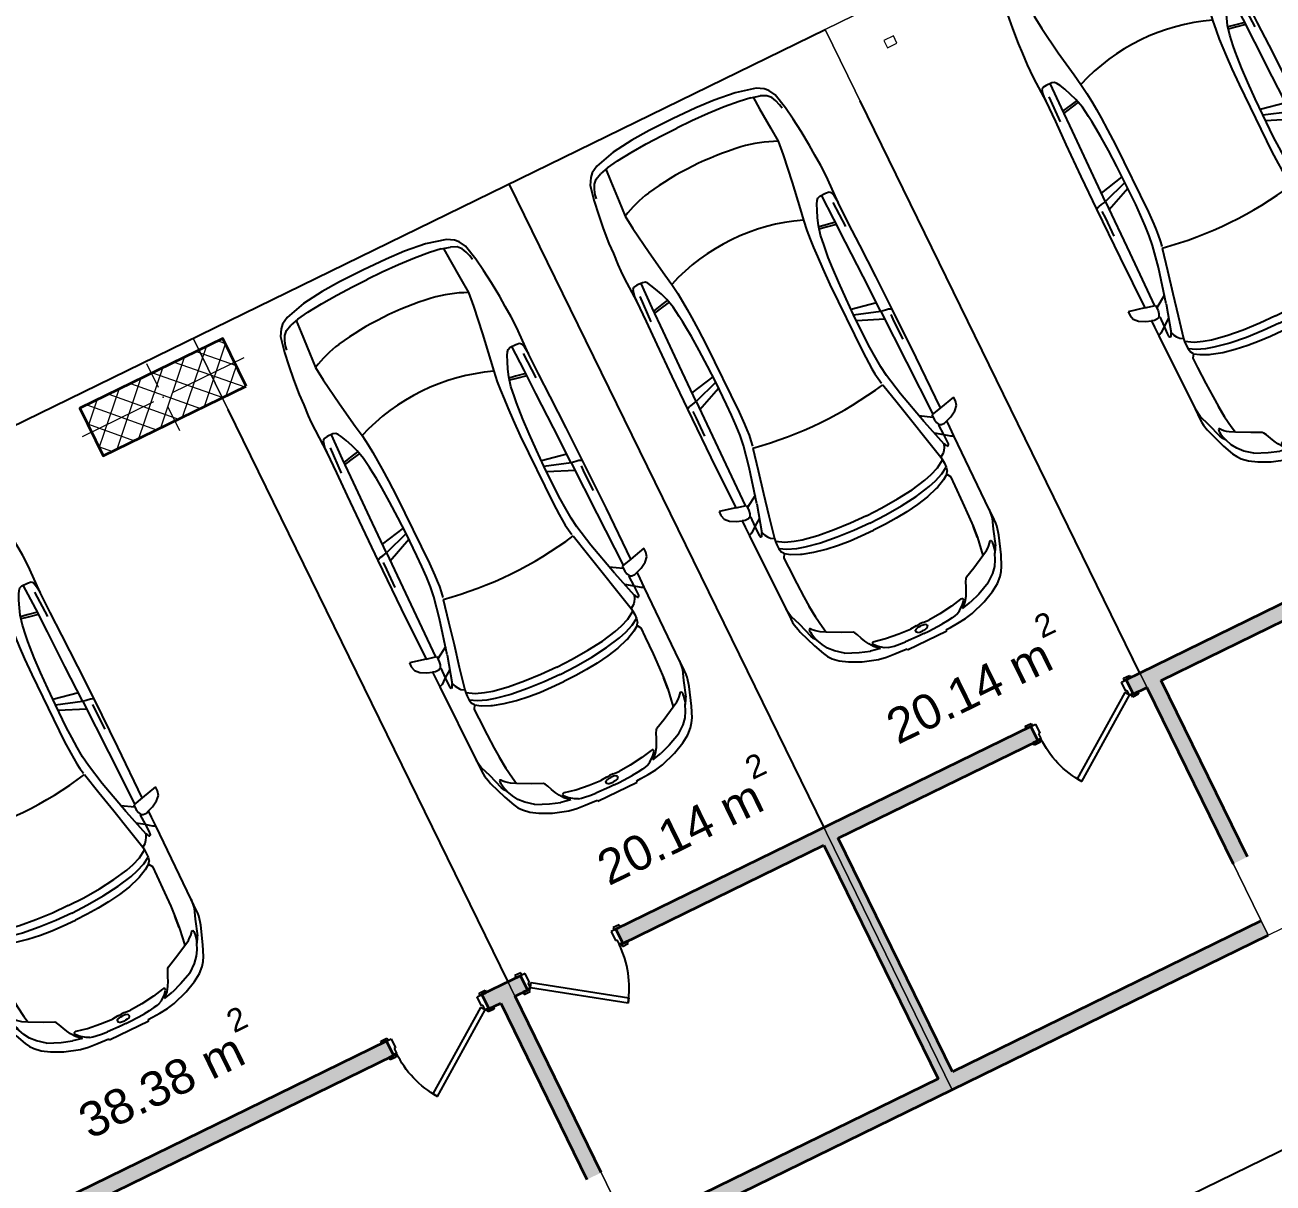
# Model space of a CAD drawing. Header units: metres. Extents: x 7511783 to 7512372, y 4692307 to 4692611.
# Drawn here: x 7511818.34 to 7511827.75, y 4692514.71 to 4692523.44 of the extents above; entities that cross this region are included whole.
import ezdxf

# ---------------------------------------------------------------- set-up
doc = ezdxf.new("R2010")
doc.units = ezdxf.units.M
doc.linetypes.add('Long Dashed', pattern=[793.7499761581423, 476.2499928474427, -317.4999833106997])
doc.layers.get('0').update_dxf_attribs({"lineweight": 0})
doc.layers.add('A - Fill Zone_Pen_No__156', color=7, linetype='Continuous', lineweight=0, true_color=0x54689e)
doc.layers.add('A - Muret_Pen_No__102', color=7, linetype='Continuous', lineweight=0, true_color=0xcccccc)
for name, color, linetype, lineweight in [('A - Muret', 7, 'Continuous', 0), ('A - Muret_Pen_No__7', 7, 'Continuous', 0), ('A - Pllaka Themel', 7, 'Continuous', 0), ('A - Pllaka Themel_Pen_No__42', 8, 'Continuous', 0), ('A - Shtyllat', 7, 'Continuous', 0), ('A - Shtyllat_Pen_No__1', 7, 'Continuous', 0), ('A -Polyline_Pen_No__42', 8, 'Continuous', 0), ('ARCHICAD Doors_Pen_No__42', 8, 'Continuous', 0), ('Interior - Furniture _Pen_No__42', 8, 'Continuous', 0), ('Structural - Bearing', 7, 'Continuous', 0), ('Structural - Bearing_Pen_No__20', 1, 'Continuous', 0), ('Structural - Bearing_Pen_No__21', 7, 'Continuous', 0)]:
    doc.layers.add(name, color=color, linetype=linetype, lineweight=lineweight)
doc.styles.add('GENERATED_STYLE_2', font='arialbd.ttf')

# ---------------------------------------------------------------- blocks, each defined once
blk = doc.blocks.new('Slab_2', base_point=(27550, -20500.83535421408))
at = {"layer": 'A - Pllaka Themel_Pen_No__42', "color": 8, "linetype": 'Continuous', "lineweight": 25, "flags": 128}
blk.add_lwpolyline([(27550, -20500.83535421408), (52100, -20500.83535421408), (52100, 1500), (27550, 1500)], close=True, dxfattribs=at)
blk = doc.blocks.new('Door 22')
at = {"layer": 'ARCHICAD Doors_Pen_No__42', "color": 8, "linetype": 'Continuous', "lineweight": 25}
for p, q in [((-260.3921784050518, 393.9747868736185), (-237.4491209510099, 426.7408686451782)), ((349.0569425459581, -32.76608177155968), (-260.3921784050518, 393.9747868736185)), ((-237.4491209510099, 426.7408686451782), (371.9999999999999, 0)), ((-387, 23.99999999999998), (-437, 23.99999999999998)), ((-437, 23.99999999999998), (-437, 4.99999999999999)), ((-437, 4.99999999999999), (-387, 4.99999999999999)), ((-400, 4.99999999999999), (-437.0000000000001, 4.99999999999999)), ((-400, 4.99999999999999), (-437.0000000000001, 4.99999999999999)), ((-375, 4.99999999999999), (-400, 4.99999999999999)), ((-400, 4.99999999999999), (-400, 0)), ((-400, 0), (-400, 4.99999999999999)), ((-400, 0), (-400, 4.99999999999999)), ((-400, 0), (-375, 0)), ((-372.0000000000001, 0), (-400, 0)), ((-400, 0), (-400, -115)), ((-400, -115), (-400, 0)), ((-400, -115), (-400, 0)), ((-387, 4.99999999999999), (-387, 23.99999999999998)), ((-375, 0), (-375, 4.99999999999999)), ((-372.0000000000001, -40), (-372.0000000000001, 0)), ((371.9999999999999, 0), (349.0569425459581, -32.76608177155968)), ((400, 0), (372.0000000000001, 0)), ((372.0000000000001, 0), (372.0000000000001, -40)), ((400, 4.99999999999999), (375, 4.99999999999999)), ((375, 4.99999999999999), (375, 0)), ((375, 0), (400, 0)), ((437, 23.99999999999998), (387, 23.99999999999998)), ((387, 23.99999999999998), (387, 4.99999999999999)), ((387, 4.99999999999999), (437, 4.99999999999999)), ((400, 0), (400, 4.99999999999999)), ((400, 0), (400, 4.99999999999999)), ((400, 0), (400, 4.99999999999999)), ((400, 4.99999999999999), (437.0000000000001, 4.99999999999999)), ((400, 4.99999999999999), (437.0000000000001, 4.99999999999999)), ((400, -115), (400, 0)), ((400, -115), (400, 0)), ((400, -115), (400, 0)), ((437, 4.99999999999999), (437, 23.99999999999998)), ((-360.0000000000001, -40), (-372.0000000000001, -40)), ((-360.0000000000001, -115), (-360.0000000000001, -40)), ((372.0000000000001, -40), (360.0000000000001, -40)), ((360.0000000000001, -40), (360.0000000000001, -115)), ((-387, -115), (-437, -115)), ((-437, -115), (-437, -134)), ((-400, -115), (-437.0000000000001, -115)), ((-400, -115), (-437.0000000000001, -115)), ((-437, -134), (-387, -134)), ((-400, -115), (-360.0000000000001, -115)), ((-387, -134), (-387, -115)), ((360.0000000000001, -115), (400, -115)), ((437, -115), (387, -115)), ((387, -115), (387, -134)), ((387, -134), (437, -134)), ((400, -115), (437.0000000000001, -115)), ((400, -115), (437.0000000000001, -115)), ((437, -134), (437, -115))]:
    blk.add_line(p, q, dxfattribs=at)
blk.add_arc((371.9999999999999, 0), 744, 145, 180, dxfattribs=at)
blk = doc.blocks.new('Wall_4', base_point=(27550, -16800.83534970144))
at = {"layer": 'A - Muret_Pen_No__102', "linetype": 'Continuous', "lineweight": 0, "true_color": 0xcccccc}
for points in [[(27950.0000290573, -16800.83525542941), (27950.0000290573, -16920.83534970144), (31580.00002665214, -16920.83534970144), (31580.00002665214, -16800.83540369611)], [(32379.99996322105, -16800.8354275801), (32379.99996322105, -16920.83534970144), (32704.07968786086, -16920.83534970144), (32704.07968786086, -16800.83534532561)], [(33504.07968961485, -16800.8353220227), (33504.07968961485, -16920.83534970144), (36983.86845462135, -16920.83534970144), (36983.86845462135, -16800.8353220227)], [(37900, -16800.83525651832), (37783.8684644679, -16800.8353220227), (37783.8684644679, -16920.83534970144), (37900, -16920.83534970144)]]:
    blk.add_hatch(color=254, dxfattribs=at).paths.add_polyline_path(points)
at = {"layer": 'A - Muret_Pen_No__7', "color": 7, "linetype": 'Continuous', "lineweight": 35}
for p, q in [((31580, -16800.83534970144), (31542.99999999999, -16800.83534970144)), ((31580, -16800.83534970144), (31580, -16915.83534970144)), ((32380, -16800.83534970144), (32416.99999999999, -16800.83534970144)), ((32380, -16800.83534970144), (32380, -16915.83534970144)), ((32704.07964977754, -16800.83534970144), (32667.07964977754, -16800.83534970144)), ((32704.07964977754, -16800.83534970144), (32704.07964977754, -16915.83534970144)), ((33504.07964977754, -16800.83534970144), (33541.07964977754, -16800.83534970144)), ((33504.07964977754, -16800.83534970144), (33504.07964977754, -16915.83534970144)), ((36983.86847167338, -16800.83534970144), (36946.86847167338, -16800.83534970144)), ((36983.86847167338, -16800.83534970144), (36983.86847167338, -16915.83534970144)), ((37783.86847167338, -16800.83534970144), (37820.86847167338, -16800.83534970144)), ((37783.86847167338, -16800.83534970144), (37783.86847167338, -16915.83534970144)), ((31580, -16920.83534970144), (31542.99999999999, -16920.83534970144)), ((31580, -16915.83534970144), (31580, -16920.83534970144)), ((32380, -16915.83534970144), (32380, -16920.83534970144)), ((32380, -16920.83534970144), (32416.99999999999, -16920.83534970144)), ((32704.07964977754, -16920.83534970144), (32667.07964977754, -16920.83534970144)), ((32704.07964977754, -16915.83534970144), (32704.07964977754, -16920.83534970144)), ((33504.07964977754, -16915.83534970144), (33504.07964977754, -16920.83534970144)), ((33504.07964977754, -16920.83534970144), (33541.07964977754, -16920.83534970144)), ((36983.86847167338, -16920.83534970144), (36946.86847167338, -16920.83534970144)), ((36983.86847167338, -16915.83534970144), (36983.86847167338, -16920.83534970144)), ((37783.86847167338, -16915.83534970144), (37783.86847167338, -16920.83534970144)), ((37783.86847167338, -16920.83534970144), (37820.86847167338, -16920.83534970144))]:
    blk.add_line(p, q, dxfattribs=at)
at = {"layer": 'A - Muret_Pen_No__7', "color": 7, "linetype": 'Continuous', "lineweight": 35, "flags": 128}
for points in [[(31579.99994188542, -16800.83534970144), (27950.0000290573, -16800.83534970144)], [(32704.07970191689, -16800.83534970144), (32380, -16800.83534970144)], [(36983.86842858164, -16800.83534970144), (33504.07960580431, -16800.83534970144)], [(37900, -16800.83534970144), (37783.86848669623, -16800.83534970144)], [(27950.0000290573, -16920.83534970144), (31579.99994188542, -16920.83534970144)], [(32380, -16920.83534970144), (32480, -16920.83534970144)], [(32599.99999999999, -16920.83534970144), (32704.07970191689, -16920.83534970144)], [(33504.07960580431, -16920.83534970144), (35189.99999999999, -16920.83534970144)], [(35309.99999999999, -16920.83534970144), (36983.86842858164, -16920.83534970144)], [(37783.86848669623, -16920.83534970144), (37900, -16920.83534970144)]]:
    blk.add_lwpolyline(points, dxfattribs=at)
at = {"layer": 'ARCHICAD Doors_Pen_No__42', "color": 8, "linetype": 'Continuous', "lineweight": 25, "xscale": -1, "zscale": 1000, "rotation": 180}
for p in [(31979.99999999999, -16915.83534970144), (37383.86847167338, -16915.83534970144)]:
    blk.add_blockref('Door 22', p, dxfattribs=at)
at = {"layer": 'ARCHICAD Doors_Pen_No__42', "color": 8, "linetype": 'Continuous', "lineweight": 25, "zscale": 1000, "rotation": 180}
blk.add_blockref('Door 22', (33104.07964977754, -16915.83534970144), dxfattribs=at)
blk = doc.blocks.new('Wall_5', base_point=(32599.99999999999, -16800.83534970144))
at = {"layer": 'A - Muret_Pen_No__102', "linetype": 'Continuous', "lineweight": 0, "true_color": 0xcccccc}
blk.add_hatch(color=254, dxfattribs=at).paths.add_polyline_path([(32480, -16920.83534970144), (32480, -18400.83597085249), (32599.99999999999, -18400.83597085249), (32599.99999999999, -16920.83534970144)])
at = {"layer": 'A - Muret_Pen_No__7', "color": 7, "linetype": 'Continuous', "lineweight": 35, "flags": 128}
for points in [[(32480, -16920.83534970144), (32480, -18400.83597085249)], [(32599.99999999999, -18400.83597085249), (32599.99999999999, -16920.83534970144)]]:
    blk.add_lwpolyline(points, dxfattribs=at)
blk = doc.blocks.new('Wall_6', base_point=(37900, -16800.83534970144))
at = {"layer": 'A - Muret_Pen_No__102', "linetype": 'Continuous', "lineweight": 0, "true_color": 0xcccccc}
blk.add_hatch(color=254, dxfattribs=at).paths.add_polyline_path([(37900, -16920.83534970144), (40740.00009834776, -16920.83534970144), (40740.00009834776, -16800.83530499792), (37900, -16800.83530499792)])
at = {"layer": 'A - Muret_Pen_No__7', "color": 7, "linetype": 'Continuous', "lineweight": 35, "flags": 128}
for points in [[(40740.00009834776, -16800.83534970144), (37900, -16800.83534970144)], [(38019.99999999999, -16920.83534970144), (40740.00009834776, -16920.83534970144)]]:
    blk.add_lwpolyline(points, dxfattribs=at)
blk = doc.blocks.new('Wall_7', base_point=(37900, -16800.83534970144))
at = {"layer": 'A - Muret_Pen_No__102', "linetype": 'Continuous', "lineweight": 0, "true_color": 0xcccccc}
blk.add_hatch(color=254, dxfattribs=at).paths.add_polyline_path([(37900, -16920.83534970144), (37900, -18400.83597085249), (38019.99999999999, -18400.83597085249), (38019.99999999999, -16920.83534970144)])
at = {"layer": 'A - Muret_Pen_No__7', "color": 7, "linetype": 'Continuous', "lineweight": 35, "flags": 128}
for points in [[(37900, -16920.83534970144), (37900, -18400.83597085249)], [(38019.99999999999, -18400.83597085249), (38019.99999999999, -16920.83534970144)]]:
    blk.add_lwpolyline(points, dxfattribs=at)
blk = doc.blocks.new('Wall_29', base_point=(35249.99999999999, -16800.83534970144))
at = {"layer": 'A - Muret_Pen_No__102', "linetype": 'Continuous', "lineweight": 0, "true_color": 0xcccccc}
blk.add_hatch(color=254, dxfattribs=at).paths.add_polyline_path([(35189.99999999999, -16920.83534970144), (35189.99999999999, -18880.83534970144), (35309.99999999999, -18880.83534970144), (35309.99999999999, -16920.83534970144)])
at = {"layer": 'A - Muret_Pen_No__7', "color": 7, "linetype": 'Continuous', "lineweight": 35, "flags": 128}
for points in [[(35189.99999999999, -16920.83534970144), (35189.99999999999, -18880.83534970144)], [(35309.99999999999, -18880.83534970144), (35309.99999999999, -16920.83534970144)]]:
    blk.add_lwpolyline(points, dxfattribs=at)
blk = doc.blocks.new('Wall_36', base_point=(28500.00000000001, -19000.83534970144))
at = {"layer": 'A - Muret_Pen_No__102', "linetype": 'Continuous', "lineweight": 0, "true_color": 0xcccccc}
blk.add_hatch(color=254, dxfattribs=at).paths.add_polyline_path([(37900, -18880.83528241819), (32600.0000596047, -18880.83528241819), (32600.0000596047, -19000.83597085249), (37900, -19000.83597085249)])
at = {"layer": 'A - Muret_Pen_No__7', "color": 7, "linetype": 'Continuous', "lineweight": 35, "flags": 128}
for points in [[(35189.99999999999, -18880.83534970144), (32599.99999999999, -18880.83534970144)], [(37900, -18880.83534970144), (35309.99999999999, -18880.83534970144)], [(32600.00000000004, -19000.83534970144), (37900.00000000002, -19000.83534970144)]]:
    blk.add_lwpolyline(points, dxfattribs=at)
blk = doc.blocks.new('Column_33', base_point=(-63690.96833503788, 206724.0072372175))
at = {"layer": 'Structural - Bearing', "linetype": 'Continuous', "lineweight": 0, "true_color": 0x000000}
h = blk.add_hatch(dxfattribs=at)
h.set_pattern_fill('CONCRETE_BLOCK', color=18, style=0, pattern_type=2)
h.set_pattern_definition([(44.99999999999999, (0, 0), (-91.92387818248316, 91.92387818248324), []), (135.0000000000002, (0, 0), (91.92387818248291, 91.92387818248349), [])])
h.paths.add_polyline_path([(-63090.96833503788, 206524.0072372175), (-63090.96833503788, 206924.0072372175), (-64290.96833503788, 206924.0072372175), (-64290.96833503788, 206524.0072372175)])
at = {"layer": 'Structural - Bearing_Pen_No__20', "color": 1, "linetype": 'Continuous', "lineweight": 0}
for p, q in [((-63690.96833503788, 206804.0072372175), (-63690.96833503788, 207004.0072372175)), ((-63770.96833503788, 206724.0072372175), (-64370.96833503788, 206724.0072372175)), ((-63610.96833503788, 206724.0072372175), (-63010.96833503788, 206724.0072372175)), ((-63690.96833503788, 206644.0072372175), (-63690.96833503788, 206444.0072372175))]:
    blk.add_line(p, q, dxfattribs=at)
blk.add_point((-63690.96833503788, 206724.0072372175), dxfattribs=at)
at = {"layer": 'Structural - Bearing_Pen_No__21', "color": 7, "linetype": 'Continuous', "lineweight": 35, "flags": 128}
blk.add_lwpolyline([(-63090.96833503788, 206524.0072372175), (-63090.96833503788, 206924.0072372175), (-64290.96833503788, 206924.0072372175), (-64290.96833503788, 206524.0072372175)], close=True, dxfattribs=at)
blk = doc.blocks.new('Column_35', base_point=(3830.000000000001, 13129.91640291475))
at = {"layer": 'A - Shtyllat_Pen_No__1', "color": 7, "linetype": 'Continuous', "lineweight": 13, "flags": 128}
blk.add_lwpolyline([(3790.000000000001, 13159.91640291475), (3790.000000000001, 13099.91640291475), (3870.000000000001, 13099.91640291475), (3870.000000000001, 13159.91640291475)], close=True, dxfattribs=at)
blk = doc.blocks.new('Car 05 22')
at = {"layer": 'Interior - Furniture _Pen_No__42', "color": 8, "linetype": 'Continuous', "lineweight": 25}
for p, q in [((1961.117547741, 983.2211582230001), (1928.938242309, 983.2211582230001)), ((1928.938242309, 983.2211582230001), (1957.843908175, 858.0544967500001)), ((1996.903176747, 974.9060932166), (1961.117547741, 983.2211582230001)), ((2026.89661068, 945.007687052), (1996.903176747, 974.9060932166)), ((2054.5732194, 897.577022836), (2026.89661068, 945.007687052)), ((-78.35772569479998, 850.6357850930001), (-168.2198443133, 844.6061713611999)), ((-24.036324899, 852.2918850640001), (-78.35772569479998, 850.6357850930001)), ((40.3182760438, 852.333685063), (-24.036324899, 852.2918850640001)), ((230.8030912739, 845.5192631063), (40.3182760438, 852.333685063)), ((400.0158099590001, 847.5968063790001), (230.8030912739, 845.5192631063)), ((590.7241636140001, 851.6786068920002), (400.0158099590001, 847.5968063790001)), ((856.5325990199999, 856.1697074550001), (590.7241636140001, 851.6786068920002)), ((1129.8609284, 858.5331077519999), (856.5325990199999, 856.1697074550001)), ((1129.8609284, 858.5331077519999), (1120.69723063, 838.160005195)), ((1536.1071561, 860.3802508980001), (1129.8609284, 858.5331077519999)), ((1957.843908175, 858.0544967500001), (1536.1071561, 860.3802508980001)), ((1957.84390817, 858.0544967500001), (1977.22141076, 777.427813481)), ((2067.91700908, 857.6794056350002), (2054.5732194, 897.577022836)), ((2119.91703998, 857.4374531180001), (2067.91700908, 857.6794056350002)), ((2075.28112592, 835.6608695470001), (2067.91700908, 857.6794056350002)), ((2193.165590015, 856.4504063259001), (2119.91703998, 857.4374531180001)), ((2182.27381684, 834.0818412380002), (2193.16559002, 856.4504063260001)), ((2808.01466132, 852.5547640039999), (2193.165590015, 856.4504063259001)), ((2855.7113639, 852.6327640009999), (2808.01466132, 852.5547640039999)), ((2808.01466132, 852.5547640039999), (2876.86636504, 843.3172643940001)), ((2891.44016583, 852.528764005), (2855.7113639, 852.6327640009999)), ((2922.51356751, 852.0343640259999), (2891.44016583, 852.528764005)), ((2945.17226874, 849.4061641369999), (2922.51356751, 852.0343640259999)), ((2989.61447115, 839.6482645490003), (2945.17226874, 849.4061641369999)), ((-706.3378894982, 775.7872218095), (-757.6903274910002, 747.022066986)), ((-585.227090103, 801.027979058), (-706.3378894982, 775.7872218095)), ((-664.8727541800001, 760.961322365), (-701.0941271610001, 743.2591195180001)), ((-626.571782751, 772.4860242179999), (-664.8727541800001, 760.961322365)), ((-594.8871138119998, 778.489558035), (-626.571782751, 772.4860242179999)), ((-483.1389679684001, 817.2581826864), (-585.227090103, 801.027979058)), ((-372.3345973750002, 830.2299334650002), (-483.1389679684001, 817.2581826864)), ((-251.752794228, 841.0437339470001), (-372.3345973750002, 830.2299334650002)), ((-168.2198443133, 844.6061713611999), (-251.752794228, 841.0437339470001)), ((124.560977278, 791.396786131), (129.0398444, 820.468777931)), ((125.693926866, 743.8968737240001), (124.560977278, 791.396786131)), ((327.3887276080001, 761.9208956260001), (125.394377448, 756.455747737)), ((129.0398444, 820.468777931), (138.8862428820001, 832.3883788069999)), ((138.8862428820001, 832.3883788069999), (165.168377873, 840.2758852750001)), ((165.168377873, 840.2758852750001), (194.733578306, 844.324685204)), ((194.733578306, 844.324685204), (230.803091274, 845.519263106)), ((210.873013229, 809.231738788), (418.0703055720001, 816.1926024380002)), ((521.950780327, 764.672895972), (327.3887276080001, 761.9208956260001)), ((355.2943663540001, 762.315609428), (339.1227247570001, 683.1192857359999)), ((373.4006373970001, 762.571715197), (357.2289958010001, 683.375391506)), ((813.6270094460001, 769.327996556), (521.950780327, 764.672895972)), ((1108.59023357, 773.98329714), (813.6270094460001, 769.327996556)), ((1036.25651944, 772.8416796290002), (996.5002997029999, 578.7916468290002)), ((1041.96657906, 578.0240872360001), (1107.56627095, 773.967136299)), ((1173.32542975, 774.8950612010001), (1090.33970038, 577.8925306800002)), ((1115.14443198, 808.9482015290001), (1108.59023357, 773.98329714)), ((1108.59023357, 773.98329714), (1537.61805657, 780.0259473990001)), ((1119.51383092, 833.267204581), (1115.14443198, 808.9482015290001)), ((1120.16623076, 836.3248049650001), (1119.51383092, 833.267204581)), ((1120.69723063, 838.160005195), (1120.16623076, 836.3248049650001)), ((1162.63563846, 830.4777734580001), (1220.13025657, 829.0713745190002)), ((1220.13025657, 829.0713745190002), (1369.65750367, 831.4890726950001)), ((1537.61805657, 780.0256115210001), (1974.99295641, 786.0764425990001)), ((1939.15395607, 686.22492547), (1995.917261, 777.427813481)), ((1977.22141076, 777.427813481), (2019.59119012, 777.427813481)), ((2000.39650233, 701.5917706940002), (2213.53100788, 762.9814866290001)), ((2019.59119012, 777.427813481), (2044.48611622, 783.069509224)), ((2044.48611622, 783.069509224), (2063.35562216, 792.2740022800001)), ((2063.35562216, 792.2740022800001), (2070.42572439, 799.8521965630001)), ((2068.68333559, 787.696981005), (2065.39356605, 794.4584027669999)), ((2068.68333559, 787.696981005), (2148.02030692, 790.4828861469999)), ((2070.42572439, 799.8521965630001), (2075.2191259, 809.398389361)), ((2075.2191259, 809.398389361), (2075.28112592, 835.6608695470001)), ((2106.51930118, 732.1586113790001), (2148.02030692, 790.4828861469999)), ((2148.02030692, 790.4828861469999), (2166.81146925, 813.8145374840001)), ((2148.02030692, 790.4828861469999), (2205.61920777, 792.204186117)), ((2166.81146925, 813.8145374840001), (2182.27381684, 834.0818412380002)), ((2205.61920777, 792.204186117), (2227.21980808, 791.0038861380001)), ((2226.59190807, 769.8777067159999), (2213.53100788, 762.9814866290001)), ((2213.53100788, 762.9814866290001), (2238.34670825, 752.240186817)), ((2234.36910819, 773.9630864369999), (2226.59190807, 769.8828865080001)), ((2227.21980808, 791.0038861380001), (2232.61990816, 790.0299861550001)), ((2232.61990816, 790.0299861550001), (2237.93539134, 787.287122525)), ((2238.46067648, 776.864360243), (2234.36910819, 773.9630864369999)), ((2240.81890828, 784.0391862600001), (2237.93539134, 787.287122525)), ((2238.46067648, 776.864360243), (2240.85090828, 780.520986322)), ((2240.85090828, 780.520986322), (2240.81890828, 784.0391862600001)), ((2876.86636504, 843.3172643940001), (2954.16376923, 813.731165643)), ((2904.11849592, 832.8863289209999), (2905.06820589, 832.837990116)), ((2954.16376923, 813.731165643), (3075.78877375, 774.6896785450001)), ((3013.55027244, 833.064864827), (2989.61447115, 839.6482645490003)), ((3154.26138006, 782.5577669589999), (3013.55027244, 833.064864827)), ((3022.47491973, 758.305686711), (3023.66221975, 762.4851866380001)), ((3024.49924208, 753.7186598590001), (3022.47491973, 758.305686711)), ((3023.66221975, 762.4851866380001), (3034.64521991, 765.0503865930001)), ((3037.91041996, 743.452886971), (3024.49924208, 753.7186598590001)), ((3034.64521991, 765.0503865930001), (3046.93432009, 763.817386614)), ((3046.93432009, 763.817386614), (3060.9451203, 762.9292866300001)), ((3060.9451203, 762.9292866300001), (3089.85712072, 757.3861867269999)), ((3100.48402088, 763.1120866269999), (3075.78877375, 774.6896785450001)), ((3089.85712072, 757.3861867269999), (3108.43932099, 751.4304868319999)), ((3114.13862108, 753.311186799), (3100.48402088, 763.1120866269999)), ((3122.8656212, 746.435986919), (3114.13862108, 753.311186799)), ((3235.883818752, 747.6101556219), (3154.26138006, 782.5577669589999)), ((-815.0478655078001, 667.7598955197003), (-855.0523550635, 511.0116477078998)), ((-784.8200333720001, 721.8124613509999), (-815.0478655078001, 667.7598955197003)), ((-757.6903274910002, 747.022066986), (-784.8200333720001, 721.8124613509999)), ((-768.27197925, 602.2788720830002), (-750.5770825730001, 669.7773949330001)), ((-729.425104913, 716.3992494200002), (-750.5770825730001, 669.7773949330001)), ((-701.0941271610001, 743.2591195180001), (-729.425104913, 716.3992494200002)), ((132.4291391170001, 722.8048827370001), (125.693926866, 743.8968737240001)), ((146.670770152, 710.6062742990001), (132.4291391170001, 722.8048827370001)), ((171.252864179, 696.6287725440002), (146.670770152, 710.6062742990001)), ((212.566754139, 676.5412700230003), (171.252864179, 696.6287725440002)), ((266.3151410770001, 654.566867265), (212.566754139, 676.5412700230003)), ((339.1227247570001, 683.1192857359999), (329.5580559370001, 633.867334886)), ((357.2289958010001, 683.375391506), (346.76505809, 629.492778784)), ((2000.39650233, 701.5917706940002), (1730.35620914, 633.8338533080002)), ((1952.84760406, 621.338789111), (2122.04550654, 659.9572884350001)), ((2122.04550654, 659.9572884350001), (2293.79610906, 697.650987774)), ((2238.34670825, 752.240186817), (2258.53170854, 739.7174870370001)), ((2258.53170854, 739.7174870370001), (2269.0398087, 731.086787188)), ((2269.0398087, 731.086787188), (2278.83550884, 721.9650873480001)), ((2278.83550884, 721.9650873480001), (2293.79610906, 697.650987774)), ((2293.79610906, 697.650987774), (2317.1870094, 700.7385877199999)), ((2293.79610906, 697.6386630720001), (2293.79610906, 697.650987774)), ((2317.1870094, 700.7385877199999), (2345.74280982, 702.7498876850002)), ((2355.13419975, 639.912801441), (2317.1870094, 700.7385877199999)), ((2345.74280982, 702.7498876850002), (2378.92931031, 702.0184876970001)), ((2410.10490185, 649.1086815510001), (2378.92931031, 702.0184876970001)), ((2378.92931031, 702.0184876970001), (2410.57231077, 694.202887834)), ((2410.57231077, 694.202887834), (2410.58631694, 694.1782473540002)), ((2428.73881104, 681.706188053), (2410.57231077, 694.202887834)), ((2428.73881104, 681.706188053), (2457.25830016, 700.0355353230001)), ((2428.77597173, 681.7007453250001), (2428.73881104, 681.706188053)), ((2428.77597173, 681.7007453250001), (2456.66545813, 639.8418234830003)), ((2457.25830016, 700.0355353230001), (2535.4819126, 697.9905877680001)), ((2535.4226126, 697.9916562040003), (2673.21491462, 695.5089878119999)), ((2535.46586986, 697.9894090810001), (2535.4819126, 697.988971943)), ((2673.21491462, 695.5089878119999), (2787.200816290001, 691.4809878819999)), ((2787.200816290001, 691.4809878819999), (2868.41581748, 687.223087957)), ((2868.39588233, 687.2248867100001), (2959.72331881, 678.984388101)), ((2959.72331881, 678.984388101), (2868.41581748, 687.1969879569999)), ((2959.72331881, 678.984388101), (3047.2313201, 666.2002883250001)), ((3050.61522015, 730.6688871950001), (3037.91041996, 743.452886971)), ((3047.20992906, 666.2041971140002), (3100.00912087, 656.556188494)), ((3064.50712035, 714.6457874760001), (3050.61522015, 730.6688871950001)), ((3076.97452053, 697.807687771), (3064.50712035, 714.6457874760001)), ((3100.00912087, 656.556188494), (3076.97452053, 697.807687771)), ((3108.43932099, 751.4304868319999), (3122.8656212, 746.435986919)), ((3170.0706946, 726.5554905960001), (3122.8656212, 746.435986919)), ((3211.69204952, 701.0151137130001), (3170.0706946, 726.5554905960001)), ((3254.25934432, 663.1775183300001), (3211.69204952, 701.0151137130001)), ((3269.07948628, 728.3294692490001), (3235.883818752, 747.6101556219)), ((3301.86726379, 602.8090087200001), (3254.25934432, 663.1775183300001)), ((3298.56678787, 705.6390702070001), (3269.07948628, 728.3294692490001)), ((3337.33388997, 663.380671991), (3298.56678787, 705.6390702070001)), ((3374.49419199, 603.583974516), (3337.33388997, 663.380671991)), ((-768.27197925, 602.2788720830002), (-782.764796709, 510.0106247469999)), ((-764.3441764490001, 617.261773195), (-665.7281459970001, 623.9546285630003)), ((-665.7281459970001, 623.9546285630003), (-500.877431885, 634.180288886)), ((-500.877431885, 634.180288886), (-383.0238853850001, 641.9613403830001)), ((-383.0238853850001, 641.9613403830001), (-274.2208861730001, 631.3184000780001)), ((-274.2208861730001, 631.3184000780001), (-56.40485420300001, 600.536895199)), ((-56.40485420300001, 600.536895199), (145.941775497, 566.5900898169999)), ((145.941775497, 566.5900898169999), (233.261172115, 552.312592089)), ((319.490328155, 636.426864989), (266.3151410770001, 654.566867265)), ((392.7088835140001, 617.8124267930001), (319.490328155, 636.426864989)), ((474.8166917820001, 607.105387857), (392.7088835140001, 617.8124267930001)), ((521.3449804749999, 601.6186871690002), (474.8166917820001, 607.105387857)), ((569.993568652, 596.838186569), (521.3449804749999, 601.6186871690002)), ((652.59274858, 590.9845858339999), (569.993568652, 596.838186569)), ((772.8388193580001, 584.9903850819999), (652.59274858, 590.9845858339999)), ((907.266686691, 580.298084493), (772.8388193580001, 584.9903850819999)), ((1041.96657906, 578.0240872360001), (907.266686691, 580.298084493)), ((1227.79815085, 577.518695794), (1041.96657906, 578.0240872360001)), ((1316.09897866, 580.475793563), (1227.79815085, 577.518695794)), ((1403.02450604, 584.4121905939999), (1316.09897866, 580.475793563)), ((1483.8761315, 590.1361862749999), (1403.02450604, 584.4121905939999)), ((1562.00595611, 600.5964783840001), (1483.8761315, 590.1361862749999)), ((1730.35620914, 633.8338533080002), (1562.00595611, 600.5964783840001)), ((1610.72419049, 544.0665862469999), (1779.61280153, 581.7538898049999)), ((1779.61280153, 581.7538898049999), (1952.84760406, 621.338789111)), ((2379.77420337, 575.387091212), (2355.13301598, 639.9159014410001)), ((2397.33410595, 514.2584815219999), (2379.77250853, 575.3929912130001)), ((2436.02871163, 583.2244924540001), (2410.10490185, 649.1086815510001)), ((2453.63941421, 521.616582688), (2436.02871163, 583.2244924540001)), ((2456.66545813, 639.8418234830003), (2487.23639187, 574.2621729599999)), ((2487.23639187, 574.2621729599999), (2491.79934275, 562.0052962960002)), ((3152.92075342, 553.873393456), (3100.00912087, 656.556188494)), ((3301.86726379, 602.8090087200001), (3346.01551313, 501.42179807)), ((3418.40079436, 512.743978351), (3374.49419199, 603.583974516)), ((-855.0523550635, 511.0116477078998), (-874.6778528530002, 344.9579771100001)), ((-782.7621654889999, 510.0273763590001), (-794.5333543099999, 390.6265818930001)), ((233.261172115, 552.312592089), (315.3092800730001, 541.359190513)), ((315.2936019620001, 541.3606176840001), (384.2945810830001, 535.0794906230002)), ((384.2815104790001, 535.0803623180001), (454.174320738, 530.4191213629999)), ((454.170282107, 530.4193907049998), (526.242583163, 526.2868907769998)), ((526.2331313149999, 526.287307384), (627.7018846490002, 521.814890855)), ((627.6985462070002, 521.8149872519999), (756.75876515, 518.0884218199999)), ((756.75876515, 518.0884218199999), (1322.62824821, 518.052230308)), ((1322.62824821, 518.052230308), (1420.49779626, 521.6528908580001)), ((1420.49066257, 521.652523245), (1466.64156934, 524.030772681)), ((1466.62639694, 524.029990817), (1510.87647584, 527.594696836)), ((1510.85529759, 527.5929907539999), (1554.25309822, 533.0576906580002)), ((1554.25309822, 533.0576906580002), (1596.82961355, 540.969674969)), ((1597.28918852, 541.1774857889999), (1596.65116701, 540.8889849259999)), ((2419.31580918, 395.73626267), (2397.33316008, 514.2635815229999)), ((2477.61661773, 401.0764635800001), (2453.63941421, 521.616582688)), ((2491.79994982, 562.0052962960002), (2517.90263133, 477.034766618)), ((2517.90263133, 477.034766618), (2537.54372273, 384.081034151)), ((3189.62073735, 475.569766106), (3152.92075342, 553.873393456)), ((3199.39883308, 466.7584630290001), (3189.62073735, 475.569766106)), ((3346.01551313, 501.42179807), (3374.29746586, 419.557472908)), ((3457.47689648, 393.098483403), (3418.40079436, 512.743978351)), ((-794.5333543099999, 390.6265818930001), (-802.432846809, 258.715288008)), ((2433.73206705, 266.091642182), (2419.31580918, 395.73626267)), ((2493.88922012, 269.050242651), (2477.61661773, 401.0764635800001)), ((2537.54372273, 384.081034151), (2551.45611664, 285.6281997640001)), ((3220.69886845, 454.3885401880001), (3199.39883308, 466.7584630290001)), ((3256.10680826, 439.241753418), (3220.67662376, 454.401458713)), ((3288.39019413, 425.101248479), (3256.10680826, 439.241753418)), ((3319.36158057, 408.4128426500001), (3288.39019413, 425.101248479)), ((3353.46269085, 384.251283776), (3319.36158057, 408.4128426500001)), ((3324.65427826, 377.297531782), (3321.23357975, 370.497229407)), ((3328.30797666, 379.591332583), (3324.65427826, 377.297531782)), ((3338.46837221, 379.452332535), (3328.30797666, 379.591332583)), ((3363.6407612, 357.8117249760001), (3338.46837221, 379.452332535)), ((3377.18239213, 359.973484801), (3353.46269085, 384.251283776)), ((3391.09039087, 344.247647689), (3374.29746586, 419.557472908)), ((3468.34279707, 330.9338860280001), (3457.47689648, 393.098483403)), ((-874.6778528530002, 344.9579771100001), (-882.9440546450002, 194.680643518)), ((2551.45611664, 285.6281997640001), (2559.71041303, 193.693567653)), ((3321.23357975, 370.497229407), (3320.99727986, 362.132926485)), ((3320.99727986, 362.132926485), (3338.31527228, 276.8564967000001)), ((3396.66521323, 315.8049103040001), (3363.6407612, 357.8117249760001)), ((3391.09039087, 344.247647689), (3377.18239213, 359.973484801)), ((3408.0703938, 289.3779877820002), (3396.66521323, 315.8049103040001)), ((3408.0703938, 289.3779877820002), (3413.77629411, 267.259988716)), ((3474.4914974, 263.721088865), (3468.34279707, 330.9338860280001)), ((-882.9440546450002, 194.680643518), (-885.376707689, 0)), ((-802.432846809, 258.715288008), (-806.813142649, 124.936494209)), ((2441.61713002, 131.955220918), (2433.73181129, 266.093942182)), ((2503.10292147, 133.173421111), (2493.88922012, 269.050242651)), ((2559.71041303, 193.693567653), (2564.38081099, 101.185635342)), ((3338.31527228, 276.8564967000001), (3351.88296634, 172.661960307)), ((3413.77548775, 267.2641933500001), (3418.45445829, 242.866384828)), ((3418.45219437, 242.878189745), (3424.04489467, 200.723791525)), ((3424.04489467, 200.723791525), (3427.72848251, 152.023715234)), ((3478.33319761, 199.9171915590001), (3474.4914974, 263.721088865)), ((3479.35651311, 164.9481933352), (3478.33319761, 199.9171915590001)), ((-806.813142649, 124.936494209), (-808.0470753050001, 0)), ((2444.0197128, -0.02730000432770001), (2441.61701245, 131.957220918)), ((2506.01959488, -3.859767548100002e-13), (2503.10292147, 133.173421111)), ((2564.38081099, 101.185635342), (2566.01761027, -0.006100002130650002)), ((3351.88296634, 172.661960307), (3358.34376351, 75.87012649980001)), ((3432.36383112, 39.98011396419999), (3427.72848251, 152.023715234)), ((3489.51959821, 164.9481933352), (3479.35651311, 164.9481933352)), ((3489.51959821, -164.9481933352), (3489.51959821, 164.9481933352)), ((-885.376707689, 0), (-882.9440546450002, -194.680643518)), ((-806.813142649, -124.936494209), (-808.0470753050001, 1.476718538480001e-13)), ((2444.0197128, 0.02730000432710001), (2441.61701245, -131.957220918)), ((2564.38081099, -101.185635342), (2566.01761027, 0.006100002129970001)), ((3353.95786543, 27.8932505984), (3358.34376351, 75.87012649980001)), ((3353.95786543, 27.8932505984), (3353.95786543, -0.7649002671629999)), ((3353.95786543, -27.8932505984), (3353.95786543, 0.7649002671619999)), ((3370.89075802, 11.7411041009), (3370.32315827, -0.7649002671629999)), ((3370.89075802, -11.7411041009), (3370.32315827, 0.7649002671619999)), ((3372.49235732, 23.6550082622), (3370.89075802, 11.7411041009)), ((3376.26728506, 38.993950924), (3372.49235732, 23.6550082622)), ((3381.98685317, 46.5714162664), (3376.26728506, 38.993950924)), ((3386.21005132, 48.3522168884), (3381.98685317, 46.5714162664)), ((3386.21005132, 48.3522168884), (3394.28954778, 48.3522168884)), ((3398.51284593, 46.5714162664), (3394.28954778, 48.3522168884)), ((3404.23226311, 38.99375151340001), (3398.51284593, 46.5714162664)), ((3404.23226311, 38.99375151340001), (3408.00714178, 23.6550082622)), ((3408.00714178, 23.6550082622), (3409.76654101, 8.055102813469999)), ((3409.76654101, 8.055102813469999), (3409.76654101, -4.961309141290002e-13)), ((3431.76949509, 57.3729975776), (3431.76949509, 56.7710829698)), ((3432.04453126, -0.0109000038072), (3432.36383112, 39.98011396419999)), ((3432.04453126, 0.0109000038063), (3432.36383112, -39.98011396419999)), ((2506.01959488, -2.780368116010001e-13), (2503.10292147, -133.173421111)), ((3351.88296634, -172.661960307), (3358.34376351, -75.87012649980001)), ((3353.95786543, -27.8932505984), (3358.34376351, -75.87012649980001)), ((3372.49235732, -23.6550082622), (3370.89075802, -11.7411041009)), ((3376.26728506, -38.993950924), (3372.49235732, -23.6550082622)), ((3381.98685317, -46.5714162664), (3376.26728506, -38.993950924)), ((3386.21005132, -48.3522168884), (3381.98685317, -46.5714162664)), ((3386.21005132, -48.3522168884), (3394.28954778, -48.3522168884)), ((3398.51284593, -46.5714162664), (3394.28954778, -48.3522168884)), ((3404.23226311, -38.99375151340001), (3398.51284593, -46.5714162664)), ((3404.23226311, -38.99375151340001), (3408.00714178, -23.6550082622)), ((3408.00714178, -23.6550082622), (3409.76654101, -8.055102813469999)), ((3409.76654101, -8.055102813469999), (3409.76654101, -3.892295027780001e-13)), ((3432.36383112, -39.98011396419999), (3427.72848251, -152.023715234)), ((3431.76949509, -57.3729975776), (3431.76949509, -56.7710829698)), ((-802.432846809, -258.715288008), (-806.813142649, -124.936494209)), ((2441.61713002, -131.955220918), (2433.73181129, -266.093942182)), ((2503.10292147, -133.173421111), (2493.88922012, -269.050242651)), ((2559.71041303, -193.693567653), (2564.38081099, -101.185635342)), ((3338.31527228, -276.8564967000001), (3351.88296634, -172.661960307)), ((3424.04489467, -200.723791525), (3427.72848251, -152.023715234)), ((3478.33319761, -199.9171915590001), (3479.35651311, -164.9481933352)), ((3479.35651311, -164.9481933352), (3489.51959821, -164.9481933352)), ((-882.9440546450002, -194.680643518), (-874.6778528530002, -344.9579771100001)), ((-794.5333543099999, -390.6265818930001), (-802.432846809, -258.715288008)), ((2433.73206705, -266.091642182), (2419.31580918, -395.73626267)), ((2493.88922012, -269.050242651), (2477.61661773, -401.0764635800001)), ((2551.45611664, -285.6281997640001), (2559.71041303, -193.693567653)), ((3320.99727986, -362.132926485), (3338.31527228, -276.8564967000001)), ((3408.0703938, -289.3779877820002), (3413.77629411, -267.259988716)), ((3413.77548775, -267.2641933500001), (3418.45445829, -242.866384828)), ((3418.45219437, -242.878189745), (3424.04489467, -200.723791525)), ((3468.34279707, -330.9338860280001), (3474.4914974, -263.721088865)), ((3474.4914974, -263.721088865), (3478.33319761, -199.9171915590001)), ((-874.6778528530002, -344.9579771100001), (-855.0523550635, -511.0116477078998)), ((2537.54372273, -384.081034151), (2551.45611664, -285.6281997640001)), ((3321.23357975, -370.497229407), (3320.99727986, -362.132926485)), ((3324.65427826, -377.297531782), (3321.23357975, -370.497229407)), ((3363.6407612, -357.8117249760001), (3338.46837221, -379.452332535)), ((3377.18239213, -359.973484801), (3353.46269085, -384.251283776)), ((3396.66521323, -315.8049103040001), (3363.6407612, -357.8117249760001)), ((3391.09039087, -344.247647689), (3374.29746586, -419.557472908)), ((3391.09039087, -344.247647689), (3377.18239213, -359.973484801)), ((3408.0703938, -289.3779877820002), (3396.66521323, -315.8049103040001)), ((3457.47689648, -393.098483403), (3468.34279707, -330.9338860280001)), ((-782.7621654889999, -510.0273763590001), (-794.5333543099999, -390.6265818930001)), ((2419.31580918, -395.73626267), (2397.33316008, -514.2635815229999)), ((2477.61661773, -401.0764635800001), (2453.63941421, -521.616582688)), ((2517.90263133, -477.034766618), (2537.54372273, -384.081034151)), ((3199.39883308, -466.7584630290001), (3189.62073735, -475.569766106)), ((3220.69886845, -454.3885401880001), (3199.39883308, -466.7584630290001)), ((3256.10680826, -439.241753418), (3220.67662376, -454.401458713)), ((3288.39019413, -425.101248479), (3256.10680826, -439.241753418)), ((3319.36158057, -408.4128426500001), (3288.39019413, -425.101248479)), ((3353.46269085, -384.251283776), (3319.36158057, -408.4128426500001)), ((3328.30797666, -379.591332583), (3324.65427826, -377.297531782)), ((3338.46837221, -379.452332535), (3328.30797666, -379.591332583)), ((3346.01551313, -501.42179807), (3374.29746586, -419.557472908)), ((3418.40079436, -512.743978351), (3457.47689648, -393.098483403)), ((-855.0523550635, -511.0116477078998), (-815.0478655078001, -667.7598955197003)), ((-768.27197925, -602.2788720830002), (-782.764796709, -510.0106247469999)), ((145.941775497, -566.5900898169999), (233.261172115, -552.312592089)), ((233.261172115, -552.312592089), (315.3092800730001, -541.359190513)), ((315.2936019620001, -541.3606176840001), (384.2945810830001, -535.0794906230002)), ((384.2815104790001, -535.0803623180001), (454.174320738, -530.4191213629999)), ((454.170282107, -530.4193907049998), (526.242583163, -526.2868907769998)), ((526.2331313149999, -526.287307384), (627.7018846490002, -521.814890855)), ((627.6985462070002, -521.8149872519999), (756.75876515, -518.0884218199999)), ((756.75876515, -518.0884218199999), (1322.62824821, -518.052230308)), ((1322.62824821, -518.052230308), (1420.49779626, -521.6528908580001)), ((1420.49066257, -521.652523245), (1466.64156934, -524.030772681)), ((1466.62639694, -524.029990817), (1510.87647584, -527.594696836)), ((1510.85529759, -527.5929907539999), (1554.25309822, -533.0576906580002)), ((1554.25309822, -533.0576906580002), (1596.82961355, -540.969674969)), ((1597.28918852, -541.1774857889999), (1596.65116701, -540.8889849259999)), ((1610.72419049, -544.0665862469999), (1779.61280153, -581.7538898049999)), ((2397.33410595, -514.2584815219999), (2379.77250853, -575.3929912130001)), ((2453.63941421, -521.616582688), (2436.02871163, -583.2244924540001)), ((2487.23639187, -574.2621729599999), (2491.79934275, -562.0052962960002)), ((2491.79994982, -562.0052962960002), (2517.90263133, -477.034766618)), ((3152.92075342, -553.873393456), (3100.00912087, -656.556188494)), ((3189.62073735, -475.569766106), (3152.92075342, -553.873393456)), ((3301.86726379, -602.8090087200001), (3346.01551313, -501.42179807)), ((3374.49419199, -603.583974516), (3418.40079436, -512.743978351)), ((-768.27197925, -602.2788720830002), (-750.5770825730001, -669.7773949330001)), ((-764.3441764490001, -617.261773195), (-665.7281459970001, -623.9546285630003)), ((-665.7281459970001, -623.9546285630003), (-500.877431885, -634.180288886)), ((-500.877431885, -634.180288886), (-383.0238853850001, -641.9613403830001)), ((-383.0238853850001, -641.9613403830001), (-274.2208861730001, -631.3184000780001)), ((-274.2208861730001, -631.3184000780001), (-56.40485420300001, -600.536895199)), ((-56.40485420300001, -600.536895199), (145.941775497, -566.5900898169999)), ((266.3151410770001, -654.566867265), (212.566754139, -676.5412700230003)), ((319.490328155, -636.426864989), (266.3151410770001, -654.566867265)), ((392.7088835140001, -617.8124267930001), (319.490328155, -636.426864989)), ((339.1227247570001, -683.1192857359999), (329.5580559370001, -633.867334886)), ((357.2289958010001, -683.375391506), (346.76505809, -629.492778784)), ((474.8166917820001, -607.105387857), (392.7088835140001, -617.8124267930001)), ((521.3449804749999, -601.6186871690002), (474.8166917820001, -607.105387857)), ((569.993568652, -596.838186569), (521.3449804749999, -601.6186871690002)), ((652.59274858, -590.9845858339999), (569.993568652, -596.838186569)), ((772.8388193580001, -584.9903850819999), (652.59274858, -590.9845858339999)), ((907.266686691, -580.298084493), (772.8388193580001, -584.9903850819999)), ((1041.96657906, -578.0240872360001), (907.266686691, -580.298084493)), ((1036.25651944, -772.8416796290002), (996.5002997029999, -578.7916468290002)), ((1227.79815085, -577.518695794), (1041.96657906, -578.0240872360001)), ((1041.96657906, -578.0240872360001), (1107.56627095, -773.967136299)), ((1173.32542975, -774.8950612010001), (1090.33970038, -577.8925306800002)), ((1316.09897866, -580.475793563), (1227.79815085, -577.518695794)), ((1403.02450604, -584.4121905939999), (1316.09897866, -580.475793563)), ((1483.8761315, -590.1361862749999), (1403.02450604, -584.4121905939999)), ((1562.00595611, -600.5964783840001), (1483.8761315, -590.1361862749999)), ((1730.35620914, -633.8338533080002), (1562.00595611, -600.5964783840001)), ((2000.39650233, -701.5917706940002), (1730.35620914, -633.8338533080002)), ((1779.61280153, -581.7538898049999), (1952.84760406, -621.338789111)), ((1952.84760406, -621.338789111), (2122.04550654, -659.9572884350001)), ((2355.13419975, -639.912801441), (2317.1870094, -700.7385877199999)), ((2379.77420337, -575.387091212), (2355.13301598, -639.9159014410001)), ((2410.10490185, -649.1086815510001), (2378.92931031, -702.0184876970001)), ((2436.02871163, -583.2244924540001), (2410.10490185, -649.1086815510001)), ((2428.77597173, -681.7007453250001), (2456.66545813, -639.8418234830003)), ((2456.66545813, -639.8418234830003), (2487.23639187, -574.2621729599999)), ((3047.20992906, -666.2041971140002), (3100.00912087, -656.556188494)), ((3100.00912087, -656.556188494), (3076.97452053, -697.807687771)), ((3301.86726379, -602.8090087200001), (3254.25934432, -663.1775183300001)), ((3337.33388997, -663.380671991), (3374.49419199, -603.583974516)), ((-815.0478655078001, -667.7598955197003), (-784.8200333720001, -721.8124613509999)), ((-784.8200333720001, -721.8124613509999), (-757.6903274910002, -747.022066986)), ((-757.6903274910002, -747.022066986), (-706.3378894982, -775.7872218095)), ((-729.425104913, -716.3992494200002), (-750.5770825730001, -669.7773949330001)), ((-701.0941271610001, -743.2591195180001), (-729.425104913, -716.3992494200002)), ((-664.8727541800001, -760.961322365), (-701.0941271610001, -743.2591195180001)), ((125.693926866, -743.8968737240001), (124.560977278, -791.396786131)), ((132.4291391170001, -722.8048827370001), (125.693926866, -743.8968737240001)), ((146.670770152, -710.6062742990001), (132.4291391170001, -722.8048827370001)), ((171.252864179, -696.6287725440002), (146.670770152, -710.6062742990001)), ((212.566754139, -676.5412700230003), (171.252864179, -696.6287725440002)), ((355.2943663540001, -762.315609428), (339.1227247570001, -683.1192857359999)), ((373.4006373970001, -762.571715197), (357.2289958010001, -683.375391506)), ((1939.15395607, -686.22492547), (1995.917261, -777.427813481)), ((2000.39650233, -701.5917706940002), (2213.53100788, -762.9814866290001)), ((2106.51930118, -732.1586113790001), (2148.02030692, -790.4828861469999)), ((2122.04550654, -659.9572884350001), (2293.79610906, -697.650987774)), ((2213.53100788, -762.9814866290001), (2238.34670825, -752.240186817)), ((2238.34670825, -752.240186817), (2258.53170854, -739.7174870370001)), ((2258.53170854, -739.7174870370001), (2269.0398087, -731.086787188)), ((2269.0398087, -731.086787188), (2278.83550884, -721.9650873480001)), ((2278.83550884, -721.9650873480001), (2293.79610906, -697.650987774)), ((2293.79610906, -697.6386630720001), (2293.79610906, -697.650987774)), ((2293.79610906, -697.650987774), (2317.1870094, -700.7385877199999)), ((2317.1870094, -700.7385877199999), (2345.74280982, -702.7498876850002)), ((2345.74280982, -702.7498876850002), (2378.92931031, -702.0184876970001)), ((2378.92931031, -702.0184876970001), (2410.57231077, -694.202887834)), ((2428.73881104, -681.706188053), (2410.57231077, -694.202887834)), ((2410.57231077, -694.202887834), (2410.58631694, -694.1782473540002)), ((2428.77597173, -681.7007453250001), (2428.73881104, -681.706188053)), ((2428.73881104, -681.706188053), (2457.25830016, -700.0355353230001)), ((2457.25830016, -700.0355353230001), (2535.4819126, -697.9905877680001)), ((2535.4226126, -697.9916562040003), (2673.21491462, -695.5089878119999)), ((2535.46586986, -697.9894090810001), (2535.4819126, -697.988971943)), ((2673.21491462, -695.5089878119999), (2787.200816290001, -691.4809878819999)), ((2787.200816290001, -691.4809878819999), (2868.41581748, -687.223087957)), ((2868.39588233, -687.2248867100001), (2959.72331881, -678.984388101)), ((2959.72331881, -678.984388101), (2868.41581748, -687.1969879569999)), ((2959.72331881, -678.984388101), (3047.2313201, -666.2002883250001)), ((3037.91041996, -743.452886971), (3024.49924208, -753.7186598590001)), ((3050.61522015, -730.6688871950001), (3037.91041996, -743.452886971)), ((3064.50712035, -714.6457874760001), (3050.61522015, -730.6688871950001)), ((3076.97452053, -697.807687771), (3064.50712035, -714.6457874760001)), ((3089.85712072, -757.3861867269999), (3108.43932099, -751.4304868319999)), ((3108.43932099, -751.4304868319999), (3122.8656212, -746.435986919)), ((3122.8656212, -746.435986919), (3114.13862108, -753.311186799)), ((3170.0706946, -726.5554905960001), (3122.8656212, -746.435986919)), ((3154.26138006, -782.5577669589999), (3235.883818752, -747.6101556219)), ((3211.69204952, -701.0151137130001), (3170.0706946, -726.5554905960001)), ((3254.25934432, -663.1775183300001), (3211.69204952, -701.0151137130001)), ((3235.883818752, -747.6101556219), (3269.07948628, -728.3294692490001)), ((3269.07948628, -728.3294692490001), (3298.56678787, -705.6390702070001)), ((3298.56678787, -705.6390702070001), (3337.33388997, -663.380671991)), ((-706.3378894982, -775.7872218095), (-585.227090103, -801.027979058)), ((-626.571782751, -772.4860242179999), (-664.8727541800001, -760.961322365)), ((-594.8871138119998, -778.489558035), (-626.571782751, -772.4860242179999)), ((-585.227090103, -801.027979058), (-483.149337101, -817.2569687829999)), ((-483.149337101, -817.2569687829999), (-372.3345973750002, -830.2299334650002)), ((-372.3345973750002, -830.2299334650002), (-251.752794228, -841.0437339470001)), ((-251.752794228, -841.0437339470001), (-168.2198443133, -844.6061713611999)), ((-168.2198443133, -844.6061713611999), (-78.35772569479998, -850.6357850930001)), ((40.3182760438, -852.333685063), (230.8030912739, -845.5192631063)), ((124.560977278, -791.396786131), (129.0398444, -820.468777931)), ((327.3887276080001, -761.9208956260001), (125.394377448, -756.455747737)), ((129.0398444, -820.468777931), (138.8862428820001, -832.3883788069999)), ((138.8862428820001, -832.3883788069999), (165.168377873, -840.2758852750001)), ((165.168377873, -840.2758852750001), (194.733578306, -844.324685204)), ((194.733578306, -844.324685204), (230.803091274, -845.519263106)), ((210.873013229, -809.231738788), (418.0703055720001, -816.1926024380002)), ((230.8030912739, -845.5192631063), (400.0158099590001, -847.5968063790001)), ((521.950780327, -764.672895972), (327.3887276080001, -761.9208956260001)), ((813.6270094460001, -769.327996556), (521.950780327, -764.672895972)), ((1108.59023357, -773.98329714), (813.6270094460001, -769.327996556)), ((1108.59023357, -773.98329714), (1537.61805657, -780.0259473990001)), ((1115.14443198, -808.9482015290001), (1108.59023357, -773.98329714)), ((1119.51383092, -833.267204581), (1115.14443198, -808.9482015290001)), ((1120.16623076, -836.3248049650001), (1119.51383092, -833.267204581)), ((1120.69723063, -838.160005195), (1120.16623076, -836.3248049650001)), ((1129.8609284, -858.5331077519999), (1120.69723063, -838.160005195)), ((1162.63563846, -830.4777734580001), (1220.13025657, -829.0713745190002)), ((1220.13025657, -829.0713745190002), (1369.65750367, -831.4890726950001)), ((1537.61805657, -780.0256115210001), (1974.99295641, -786.0764425990001)), ((1957.84390817, -858.0544967500001), (1977.22141076, -777.427813481)), ((1977.22141076, -777.427813481), (2019.59119012, -777.427813481)), ((2019.59119012, -777.427813481), (2044.48611622, -783.069509224)), ((2044.48611622, -783.069509224), (2063.35562216, -792.2740022800001)), ((2063.35562216, -792.2740022800001), (2070.42572439, -799.8521965630001)), ((2068.68333559, -787.696981005), (2065.39356605, -794.4584027669999)), ((2075.28112592, -835.6608695470001), (2067.91700908, -857.6794056350002)), ((2068.68333559, -787.696981005), (2148.02030692, -790.4828861469999)), ((2070.42572439, -799.8521965630001), (2075.2191259, -809.398389361)), ((2075.2191259, -809.398389361), (2075.28112592, -835.6608695470001)), ((2148.02030692, -790.4828861469999), (2166.81146925, -813.8145374840001)), ((2148.02030692, -790.4828861469999), (2205.61920777, -792.204186117)), ((2166.81146925, -813.8145374840001), (2182.27381684, -834.0818412380002)), ((2182.27381684, -834.0818412380002), (2193.16559002, -856.4504063260001)), ((2205.61920777, -792.204186117), (2227.21980808, -791.0038861380001)), ((2226.59190807, -769.8777067159999), (2213.53100788, -762.9814866290001)), ((2234.36910819, -773.9630864369999), (2226.59190807, -769.8828865080001)), ((2227.21980808, -791.0038861380001), (2232.61990816, -790.0299861550001)), ((2232.61990816, -790.0299861550001), (2237.93539134, -787.287122525)), ((2238.46067648, -776.864360243), (2234.36910819, -773.9630864369999)), ((2240.81890828, -784.0391862600001), (2237.93539134, -787.287122525)), ((2238.46067648, -776.864360243), (2240.85090828, -780.520986322)), ((2240.85090828, -780.520986322), (2240.81890828, -784.0391862600001)), ((2808.01466132, -852.5547640039999), (2876.86636504, -843.3172643940001)), ((2876.86636504, -843.3172643940001), (2954.16376923, -813.731165643)), ((2945.17226874, -849.4061641369999), (2989.61447115, -839.6482645490003)), ((2954.16376923, -813.731165643), (3075.78877375, -774.6896785450001)), ((2989.61447115, -839.6482645490003), (3013.55027244, -833.064864827)), ((3013.55027244, -833.064864827), (3154.26138006, -782.5577669589999)), ((3024.49924208, -753.7186598590001), (3022.47491973, -758.305686711)), ((3022.47491973, -758.305686711), (3023.66221975, -762.4851866380001)), ((3023.66221975, -762.4851866380001), (3034.64521991, -765.0503865930001)), ((3034.64521991, -765.0503865930001), (3046.93432009, -763.817386614)), ((3046.93432009, -763.817386614), (3060.9451203, -762.9292866300001)), ((3060.9451203, -762.9292866300001), (3089.85712072, -757.3861867269999)), ((3100.48402088, -763.1120866269999), (3075.78877375, -774.6896785450001)), ((3114.13862108, -753.311186799), (3100.48402088, -763.1120866269999)), ((-78.35772569479998, -850.6357850930001), (-24.036324899, -852.2918850640001)), ((-24.036324899, -852.2918850640001), (40.3182760438, -852.333685063)), ((400.0158099590001, -847.5968063790001), (590.7241636140001, -851.6786068920002)), ((590.7241636140001, -851.6786068920002), (856.5325990199999, -856.1697074550001)), ((856.5325990199999, -856.1697074550001), (1129.8609284, -858.5331077519999)), ((1129.8609284, -858.5331077519999), (1536.1071561, -860.3802508980001)), ((1536.1071561, -860.3802508980001), (1957.84390817, -858.0544967500001)), ((1957.84390817, -858.0544967500001), (1928.938242309, -983.2211582230001)), ((2026.89661068, -945.007687052), (2054.5732194, -897.577022836)), ((2054.5732194, -897.577022836), (2067.917009081, -857.6794056350002)), ((2067.917009081, -857.6794056350002), (2119.91703998, -857.4374531180001)), ((2119.91703998, -857.4374531180001), (2193.165590015, -856.4504063259001)), ((2193.165590015, -856.4504063259001), (2808.01466132, -852.5547640039999)), ((2808.01466132, -852.5547640039999), (2855.7113639, -852.6327640009999)), ((2855.7113639, -852.6327640009999), (2891.44016583, -852.528764005)), ((2891.44016583, -852.528764005), (2922.51356751, -852.0343640259999)), ((2922.51356751, -852.0343640259999), (2945.17226874, -849.4061641369999)), ((1928.938242309, -983.2211582230001), (1961.117547741, -983.2211582230001)), ((1961.117547741, -983.2211582230001), (1996.903176747, -974.9060932166)), ((1996.903176747, -974.9060932166), (2026.89661068, -945.007687052))]:
    blk.add_line(p, q, dxfattribs=at)
for centre, radius, start, end in [((492.8743121958001, 217.6762888661), 973.2499460396, 154.1544541405, 170.9117329646), ((1649.811844864, 0), 1520.416064058, 158.6992078, 201.3007921999999), ((-1245.217819199, 0), 2907.303426369, 349.2141992177, 10.78580078235001), ((1856.361619248, -1.736472437242), 2353.963924674, 170.8803955853, 189.9222862500999), ((492.8743121958001, -217.6762888661), 973.2499460396, 191.230533967, 205.8455458595)]:
    blk.add_arc(centre, radius, start, end, dxfattribs=at)

msp = doc.modelspace()

# ---------------------------------------------------------------- linework, layer by layer
for points in [[(7511834.848596749, 4692534.314031167), (7511812.79183961, 4692523.534329663), (7511815.07548519, 4692518.861675605), (7511819.612618533, 4692521.079088746), (7511824.374362437, 4692523.406274814), (7511837.132242329, 4692529.64137711), (7511834.848596749, 4692534.314031167)], [(7511827.788442971, 4692525.074823316), (7511824.374362437, 4692523.406274814), (7511827.711457824, 4692516.578117051), (7511831.125538358, 4692518.246665553), (7511827.788442971, 4692525.074823316)], [(7511824.374362437, 4692523.406274814), (7511821.993490485, 4692522.24268178), (7511825.330585872, 4692515.414524017), (7511827.711457824, 4692516.578117051), (7511824.374362437, 4692523.406274814)], [(7511821.993490485, 4692522.24268178), (7511819.612618533, 4692521.079088746), (7511822.94971392, 4692514.250930983), (7511825.330585872, 4692515.414524017), (7511821.993490485, 4692522.24268178)], [(7511819.612618533, 4692521.079088746), (7511815.07548519, 4692518.861675605), (7511818.412580579, 4692512.033517843), (7511822.94971392, 4692514.250930983), (7511819.612618533, 4692521.079088746)]]:
    msp.add_lwpolyline(points, close=True)
at = {"layer": 'A -Polyline_Pen_No__42', "color": 8, "linetype": 'Long Dashed', "lineweight": 25}
msp.add_lwpolyline([(7511815.434862089, 4692519.03731229), (7511824.374362437, 4692523.406274814)], dxfattribs=at)
at = {"layer": 'A -Polyline_Pen_No__42', "color": 8, "linetype": 'Continuous', "lineweight": 25}
for points in [[(7511826.745455788, 4692518.55469055), (7511824.637817463, 4692522.867209466)], [(7511824.364583835, 4692517.391097517), (7511821.993490485, 4692522.24268178)], [(7511821.983711883, 4692516.227504482), (7511819.87607356, 4692520.540023399)]]:
    msp.add_lwpolyline(points, dxfattribs=at)

# ---------------------------------------------------------------- block references
at = {"layer": 'A - Muret', "color": 7, "lineweight": 35, "xscale": 0.001, "yscale": 0.001, "zscale": 0.001, "rotation": 26.04594307934832}
for name, p in [('Wall_6', (7511826.745455788, 4692518.55469055)), ('Wall_36', (7511819.266100439, 4692512.450655526)), ('Wall_4', (7511817.446578542, 4692514.010091342)), ('Wall_7', (7511826.745455788, 4692518.55469055)), ('Wall_29', (7511824.364583835, 4692517.391097517)), ('Wall_5', (7511821.983711883, 4692516.227504482))]:
    msp.add_blockref(name, p, dxfattribs=at)
at = {"layer": 'A - Pllaka Themel', "color": 8, "linetype": 'Continuous', "lineweight": 25, "xscale": 0.001, "yscale": 0.001, "zscale": 0.001, "rotation": 26.04594307934832}
msp.add_blockref('Slab_2', (7511819.071217874, 4692510.685855027), dxfattribs=at)
at = {"layer": 'A - Shtyllat', "color": 7, "lineweight": 35, "xscale": 0.001, "yscale": 0.001, "zscale": 0.001, "rotation": 26.04594307934832}
for name, p in [('Column_35', (7511824.865466848, 4692523.312378825)), ('Column_33', (7511819.384969148, 4692520.633919388))]:
    msp.add_blockref(name, p, dxfattribs=at)
at = {"layer": 'Interior - Furniture _Pen_No__42', "color": 8, "linetype": 'Continuous', "lineweight": 25, "xscale": 0.001, "yscale": 0.001, "rotation": 296.0459430793483}
for p in [(7511826.693761897, 4692523.443063345), (7511823.610693233, 4692521.936288812), (7511821.277506397, 4692520.796000714), (7511817.597034157, 4692518.997259771)]:
    msp.add_blockref('Car 05 22', p, dxfattribs=at)

# ---------------------------------------------------------------- texts
at = {"layer": 'A - Fill Zone_Pen_No__156', "color": 165, "lineweight": 20, "true_color": 0x54689e, "char_height": 0.2625, "attachment_point": 7, "rotation": 26.045943079348323, "style": 'GENERATED_STYLE_2'}
for s, insert in [('{\\fArial|b0|i0|c0|p34;20.14 m{\\H0.66x;\\S2^  ;}}', (7511824.922639202, 4692518.008800012)), ('{\\fArial|b0|i0|c0|p34;20.14 m{\\H0.66x;\\S2^  ;}}', (7511822.743916756, 4692516.944002613)), ('{\\fArial|b0|i0|c0|p34;38.38 m{\\H0.66x;\\S2^  ;}}', (7511818.836239388, 4692515.034220711))]:
    msp.add_mtext(s, dxfattribs=dict(at, insert=insert))

doc.saveas('drawing.dxf')
